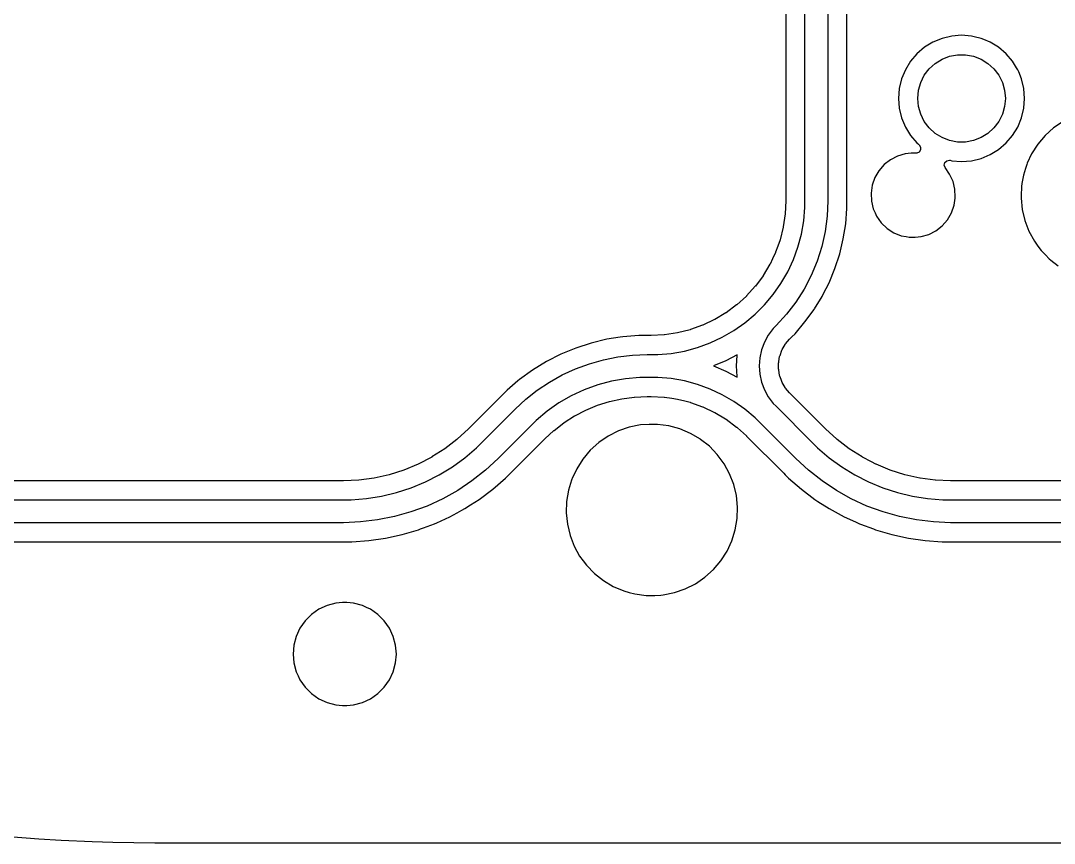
# Model space of a CAD drawing. Extents: x 68 to 346, y -197 to -84.
# Drawn here: x 178.51 to 205.63, y -196.67 to -175.09 of the extents above; entities that cross this region are included whole.
import ezdxf

# ---------------------------------------------------------------- set-up
doc = ezdxf.new("R2010")
doc.units = 0
doc.layers.add('BLACK', color=7, linetype='CONTINUOUS')

msp = doc.modelspace()

# ---------------------------------------------------------------- linework, layer by layer
at = {"layer": 'BLACK', "linetype": 'CONTINUOUS'}
for p, q in [((198.589, -171.701), (198.589, -179.812)), ((199.09, -179.814), (199.09, -171.729)), ((199.69, -171.729), (199.69, -179.814)), ((200.19, -179.617), (200.19, -172.095)), ((202.941, -175.495), (202.688, -175.556)), ((203.2, -175.475), (202.941, -175.495)), ((203.459, -175.495), (203.2, -175.475)), ((203.535, -175.513), (203.459, -175.495)), ((203.459, -175.495), (203.459, -175.495)), ((203.459, -175.495), (203.459, -175.495)), ((203.712, -175.556), (203.535, -175.513)), ((202.227, -175.791), (202.029, -175.959)), ((202.448, -175.655), (202.227, -175.791)), ((202.688, -175.556), (202.448, -175.655)), ((203.786, -175.586), (203.712, -175.556)), ((203.712, -175.556), (203.712, -175.556)), ((203.952, -175.655), (203.786, -175.586)), ((204.173, -175.791), (203.952, -175.655)), ((203.952, -175.655), (203.952, -175.655)), ((203.952, -175.655), (203.952, -175.655)), ((204.371, -175.959), (204.173, -175.791)), ((202.029, -175.959), (201.861, -176.157)), ((202.687, -176.101), (202.885, -176.024)), ((202.885, -176.024), (203.094, -175.985)), ((203.094, -175.985), (203.306, -175.985)), ((203.306, -175.985), (203.515, -176.024)), ((203.515, -176.024), (203.713, -176.101)), ((204.539, -176.157), (204.371, -175.959)), ((201.861, -176.157), (201.725, -176.378)), ((202.35, -176.355), (202.507, -176.212)), ((202.507, -176.212), (202.687, -176.101)), ((203.713, -176.101), (203.893, -176.212)), ((203.893, -176.212), (204.05, -176.355)), ((204.646, -176.331), (204.539, -176.157)), ((204.675, -176.378), (204.646, -176.331)), ((201.725, -176.378), (201.625, -176.618)), ((202.128, -176.715), (202.222, -176.525)), ((202.222, -176.525), (202.35, -176.355)), ((204.05, -176.355), (204.178, -176.525)), ((204.178, -176.525), (204.272, -176.715)), ((204.7, -176.438), (204.675, -176.378)), ((204.775, -176.618), (204.7, -176.438)), ((201.565, -176.871), (201.544, -177.13)), ((201.625, -176.618), (201.565, -176.871)), ((202.07, -176.919), (202.128, -176.715)), ((204.272, -176.715), (204.33, -176.919)), ((204.835, -176.871), (204.775, -176.618)), ((204.856, -177.13), (204.835, -176.871)), ((201.544, -177.13), (201.565, -177.389)), ((202.05, -177.13), (202.07, -176.919)), ((202.07, -177.341), (202.05, -177.13)), ((204.33, -176.919), (204.35, -177.13)), ((204.35, -177.13), (204.33, -177.341)), ((204.835, -177.389), (204.856, -177.13)), ((201.565, -177.389), (201.625, -177.642)), ((202.128, -177.546), (202.07, -177.341)), ((204.33, -177.341), (204.272, -177.546)), ((204.775, -177.642), (204.835, -177.389)), ((201.625, -177.642), (201.725, -177.882)), ((202.222, -177.736), (202.128, -177.546)), ((204.272, -177.546), (204.178, -177.736)), ((204.675, -177.882), (204.775, -177.642)), ((201.725, -177.882), (201.725, -177.882)), ((201.725, -177.882), (201.725, -177.882)), ((201.725, -177.882), (201.861, -178.103)), ((202.35, -177.905), (202.222, -177.736)), ((202.507, -178.048), (202.35, -177.905)), ((204.05, -177.905), (203.893, -178.048)), ((204.178, -177.736), (204.05, -177.905)), ((204.539, -178.103), (204.675, -177.882)), ((205.616, -177.905), (205.393, -178.106)), ((205.864, -177.735), (205.616, -177.905)), ((201.861, -178.103), (202.029, -178.301)), ((202.687, -178.16), (202.507, -178.048)), ((202.885, -178.236), (202.687, -178.16)), ((203.094, -178.275), (202.885, -178.236)), ((203.515, -178.236), (203.306, -178.275)), ((203.713, -178.16), (203.515, -178.236)), ((203.893, -178.048), (203.713, -178.16)), ((204.371, -178.301), (204.539, -178.103)), ((205.393, -178.106), (205.199, -178.336)), ((202.029, -178.301), (202.07, -178.336)), ((202.07, -178.336), (202.087, -178.35)), ((202.087, -178.35), (202.126, -178.409)), ((202.126, -178.479), (202.089, -178.538)), ((202.126, -178.409), (202.126, -178.479)), ((203.306, -178.275), (203.094, -178.275)), ((203.952, -178.605), (204.173, -178.47)), ((204.173, -178.47), (204.371, -178.301)), ((205.199, -178.336), (205.037, -178.589)), ((205.199, -178.336), (205.199, -178.336)), ((201.332, -178.739), (201.166, -178.869)), ((201.519, -178.643), (201.332, -178.739)), ((201.721, -178.584), (201.519, -178.643)), ((201.878, -178.569), (201.721, -178.584)), ((201.721, -178.584), (201.721, -178.584)), ((202.007, -178.569), (201.878, -178.569)), ((202.025, -178.567), (202.007, -178.569)), ((202.089, -178.538), (202.025, -178.567)), ((202.761, -178.813), (202.812, -178.765)), ((202.812, -178.765), (202.88, -178.752)), ((202.88, -178.752), (202.897, -178.755)), ((202.897, -178.755), (202.941, -178.765)), ((202.941, -178.765), (203.2, -178.786)), ((203.2, -178.786), (203.459, -178.765)), ((203.459, -178.765), (203.712, -178.705)), ((203.712, -178.705), (203.952, -178.605)), ((205.037, -178.589), (204.924, -178.834)), ((201.029, -179.028), (200.924, -179.21)), ((201.166, -178.869), (201.029, -179.028)), ((201.029, -179.028), (201.029, -179.028)), ((201.166, -178.869), (201.166, -178.869)), ((202.745, -178.881), (202.761, -178.813)), ((202.767, -178.947), (202.745, -178.881)), ((202.888, -179.117), (202.767, -178.947)), ((204.878, -178.967), (204.822, -179.149)), ((204.911, -178.862), (204.878, -178.967)), ((204.924, -178.834), (204.911, -178.862)), ((200.924, -179.21), (200.855, -179.409)), ((202.976, -179.308), (202.888, -179.117)), ((202.888, -179.117), (202.888, -179.117)), ((203.025, -179.513), (202.976, -179.308)), ((204.822, -179.149), (204.786, -179.361)), ((200.855, -179.409), (200.825, -179.617)), ((200.855, -179.409), (200.855, -179.409)), ((200.855, -179.409), (200.855, -179.409)), ((203.035, -179.723), (203.025, -179.513)), ((204.772, -179.445), (204.764, -179.685)), ((204.786, -179.361), (204.772, -179.445)), ((198.589, -179.815), (198.573, -180.157)), ((198.589, -179.812), (198.589, -179.815)), ((199.09, -179.99), (199.09, -179.814)), ((199.69, -179.814), (199.672, -180.218)), ((199.69, -179.814), (199.69, -179.814)), ((200.19, -179.73), (200.19, -179.617)), ((200.19, -179.806), (200.191, -179.73)), ((200.191, -179.73), (200.19, -179.73)), ((200.19, -179.814), (200.19, -179.806)), ((200.19, -180.016), (200.19, -179.814)), ((200.825, -179.617), (200.835, -179.828)), ((200.835, -179.828), (200.884, -180.032)), ((203.005, -179.931), (203.032, -179.745)), ((203.032, -179.745), (203.035, -179.723)), ((204.764, -179.685), (204.762, -179.745)), ((204.762, -179.745), (204.792, -180.044)), ((199.059, -180.341), (199.09, -179.99)), ((200.159, -180.418), (200.19, -180.016)), ((200.19, -180.016), (200.19, -180.016)), ((200.884, -180.032), (200.929, -180.13)), ((200.929, -180.13), (200.972, -180.223)), ((202.831, -180.312), (202.936, -180.13)), ((202.936, -180.13), (203.005, -179.931)), ((204.792, -180.044), (204.792, -180.044)), ((204.792, -180.044), (204.862, -180.337)), ((198.572, -180.163), (198.522, -180.501)), ((198.573, -180.157), (198.572, -180.163)), ((198.998, -180.688), (199.059, -180.341)), ((199.672, -180.218), (199.62, -180.619)), ((200.972, -180.223), (200.972, -180.223)), ((200.972, -180.223), (201.094, -180.395)), ((201.094, -180.395), (201.094, -180.395)), ((201.094, -180.395), (201.246, -180.54)), ((202.694, -180.471), (202.831, -180.312)), ((204.862, -180.337), (204.862, -180.337)), ((204.862, -180.337), (204.97, -180.617)), ((198.521, -180.507), (198.438, -180.837)), ((198.522, -180.501), (198.521, -180.507)), ((199.62, -180.619), (199.532, -181.014)), ((200.096, -180.817), (200.159, -180.418)), ((201.246, -180.54), (201.423, -180.654)), ((201.423, -180.654), (201.618, -180.732)), ((202.341, -180.697), (202.528, -180.601)), ((202.528, -180.601), (202.694, -180.471)), ((204.97, -180.617), (204.97, -180.617)), ((204.97, -180.617), (205.114, -180.88)), ((198.436, -180.843), (198.379, -181.004)), ((198.438, -180.837), (198.436, -180.843)), ((198.907, -181.029), (198.998, -180.688)), ((200.001, -181.209), (200.096, -180.817)), ((200.096, -180.817), (200.096, -180.817)), ((201.618, -180.732), (201.747, -180.757)), ((201.747, -180.757), (201.825, -180.772)), ((201.825, -180.772), (201.825, -180.772)), ((201.825, -180.772), (201.982, -180.772)), ((201.982, -180.772), (202.139, -180.757)), ((201.982, -180.772), (201.982, -180.772)), ((202.139, -180.757), (202.341, -180.697)), ((205.114, -180.88), (205.114, -180.88)), ((205.114, -180.88), (205.205, -181.004)), ((198.319, -181.17), (198.239, -181.338)), ((198.321, -181.164), (198.319, -181.17)), ((198.379, -181.004), (198.321, -181.164)), ((198.786, -181.36), (198.907, -181.029)), ((199.532, -181.014), (199.41, -181.4)), ((199.877, -181.593), (200.001, -181.209)), ((205.205, -181.004), (205.292, -181.122)), ((205.292, -181.122), (205.4, -181.234)), ((198.17, -181.483), (197.995, -181.776)), ((198.173, -181.478), (198.17, -181.483)), ((198.239, -181.338), (198.173, -181.478)), ((198.637, -181.679), (198.786, -181.36)), ((199.41, -181.4), (199.256, -181.773)), ((205.4, -181.234), (205.501, -181.338)), ((205.501, -181.338), (205.501, -181.338)), ((205.501, -181.338), (205.544, -181.372)), ((205.544, -181.372), (205.737, -181.525)), ((198.461, -181.985), (198.637, -181.679)), ((199.722, -181.966), (199.877, -181.593)), ((199.877, -181.593), (199.877, -181.593)), ((199.877, -181.593), (199.877, -181.593)), ((197.992, -181.781), (197.789, -182.054)), ((197.995, -181.776), (197.992, -181.781)), ((198.259, -182.273), (198.461, -181.985)), ((199.256, -181.773), (199.069, -182.132)), ((199.57, -182.265), (199.722, -181.966)), ((199.722, -181.966), (199.722, -181.966)), ((197.785, -182.059), (197.556, -182.312)), ((197.789, -182.054), (197.785, -182.059)), ((198.032, -182.543), (198.259, -182.273)), ((199.069, -182.132), (198.852, -182.473)), ((199.539, -182.326), (199.57, -182.265)), ((197.294, -182.549), (197.021, -182.752)), ((197.299, -182.545), (197.294, -182.549)), ((197.552, -182.316), (197.299, -182.545)), ((197.556, -182.312), (197.552, -182.316)), ((197.908, -182.668), (198.032, -182.543)), ((198.852, -182.473), (198.605, -182.794)), ((199.341, -182.649), (199.539, -182.326)), ((197.016, -182.755), (196.723, -182.93)), ((197.021, -182.752), (197.016, -182.755)), ((197.513, -183.019), (197.783, -182.792)), ((197.783, -182.792), (197.908, -182.668)), ((197.908, -182.668), (197.908, -182.668)), ((198.605, -182.794), (198.332, -183.092)), ((199.091, -182.996), (199.328, -182.67)), ((199.328, -182.67), (199.341, -182.649)), ((199.328, -182.67), (199.328, -182.67)), ((196.404, -183.081), (196.083, -183.196)), ((196.41, -183.079), (196.404, -183.081)), ((196.718, -182.933), (196.41, -183.079)), ((196.723, -182.93), (196.718, -182.933)), ((197.225, -183.221), (197.513, -183.019)), ((198.332, -183.092), (198.256, -183.168)), ((198.332, -183.092), (198.332, -183.092)), ((198.829, -183.303), (199.091, -182.996)), ((194.236, -183.394), (193.891, -183.449)), ((194.31, -183.383), (194.236, -183.394)), ((194.733, -183.35), (194.31, -183.383)), ((194.31, -183.383), (194.31, -183.383)), ((194.898, -183.35), (194.733, -183.35)), ((194.967, -183.349), (194.898, -183.349)), ((194.898, -183.349), (194.898, -183.35)), ((195.053, -183.349), (194.967, -183.349)), ((194.967, -183.349), (194.967, -183.349)), ((195.056, -183.349), (195.053, -183.349)), ((195.397, -183.333), (195.056, -183.349)), ((195.404, -183.332), (195.397, -183.333)), ((195.741, -183.282), (195.404, -183.332)), ((195.747, -183.281), (195.741, -183.282)), ((196.077, -183.198), (195.747, -183.281)), ((196.083, -183.196), (196.077, -183.198)), ((196.919, -183.397), (197.225, -183.221)), ((198.128, -183.339), (198.026, -183.527)), ((198.256, -183.168), (198.128, -183.339)), ((198.688, -183.444), (198.746, -183.387)), ((198.746, -183.387), (198.748, -183.384)), ((198.746, -183.387), (198.746, -183.387)), ((198.748, -183.384), (198.829, -183.303)), ((198.748, -183.384), (198.748, -183.384)), ((193.478, -183.548), (193.075, -183.679)), ((193.891, -183.449), (193.478, -183.548)), ((193.478, -183.548), (193.478, -183.548)), ((193.478, -183.548), (193.478, -183.548)), ((196.269, -183.667), (196.6, -183.546)), ((196.6, -183.546), (196.919, -183.397)), ((198.026, -183.527), (197.951, -183.727)), ((198.493, -183.72), (198.546, -183.628)), ((198.546, -183.628), (198.569, -183.588)), ((198.569, -183.588), (198.581, -183.571)), ((198.581, -183.571), (198.684, -183.448)), ((198.684, -183.448), (198.688, -183.444)), ((192.683, -183.842), (192.305, -184.034)), ((193.075, -183.679), (192.683, -183.842)), ((193.075, -183.679), (193.075, -183.679)), ((193.075, -183.679), (193.075, -183.679)), ((193.075, -183.679), (193.075, -183.679)), ((193.801, -183.985), (194.179, -183.91)), ((194.179, -183.91), (194.561, -183.865)), ((194.561, -183.865), (194.945, -183.85)), ((194.945, -183.85), (194.945, -183.85)), ((194.945, -183.85), (195.054, -183.85)), ((195.054, -183.85), (195.054, -183.85)), ((195.054, -183.85), (195.054, -183.85)), ((195.054, -183.85), (195.054, -183.85)), ((195.054, -183.85), (195.23, -183.85)), ((195.23, -183.85), (195.581, -183.819)), ((195.581, -183.819), (195.928, -183.758)), ((195.928, -183.758), (196.269, -183.667)), ((197.315, -183.858), (197.013, -184.016)), ((197.294, -184.15), (197.312, -183.876)), ((197.312, -183.876), (197.315, -183.858)), ((197.905, -183.937), (197.89, -184.15)), ((197.951, -183.727), (197.905, -183.937)), ((198.403, -184.034), (198.426, -183.903)), ((198.426, -183.903), (198.432, -183.882)), ((198.432, -183.882), (198.435, -183.874)), ((198.435, -183.874), (198.484, -183.739)), ((198.484, -183.739), (198.493, -183.72)), ((192.305, -184.034), (191.943, -184.256)), ((193.07, -184.223), (193.431, -184.09)), ((193.431, -184.09), (193.801, -183.985)), ((197.013, -184.016), (196.689, -184.15)), ((196.689, -184.15), (197.013, -184.284)), ((197.312, -184.424), (197.294, -184.15)), ((197.89, -184.15), (197.905, -184.363)), ((198.398, -184.074), (198.4, -184.053)), ((198.398, -184.226), (198.398, -184.074)), ((198.4, -184.053), (198.403, -184.034)), ((191.943, -184.256), (191.6, -184.505)), ((191.943, -184.256), (191.943, -184.256)), ((191.943, -184.256), (191.943, -184.256)), ((192.385, -184.572), (192.721, -184.384)), ((192.721, -184.384), (193.07, -184.223)), ((194.757, -184.45), (194.383, -184.483)), ((194.945, -184.45), (194.757, -184.45)), ((195.054, -184.45), (194.945, -184.45)), ((194.945, -184.45), (194.945, -184.45)), ((195.23, -184.45), (195.054, -184.45)), ((195.054, -184.45), (195.054, -184.45)), ((195.054, -184.45), (195.054, -184.45)), ((195.054, -184.45), (195.054, -184.45)), ((195.581, -184.481), (195.23, -184.45)), ((197.013, -184.284), (197.315, -184.442)), ((197.315, -184.442), (197.312, -184.424)), ((197.905, -184.363), (197.951, -184.573)), ((198.4, -184.247), (198.398, -184.226)), ((198.426, -184.397), (198.4, -184.247)), ((198.432, -184.418), (198.426, -184.397)), ((198.464, -184.505), (198.432, -184.418)), ((191.555, -184.543), (191.277, -184.781)), ((191.6, -184.505), (191.555, -184.543)), ((192.065, -184.786), (192.385, -184.572)), ((193.651, -184.645), (193.298, -184.773)), ((194.014, -184.548), (193.651, -184.645)), ((194.383, -184.483), (194.014, -184.548)), ((195.928, -184.542), (195.581, -184.481)), ((196.269, -184.633), (195.928, -184.542)), ((196.6, -184.754), (196.269, -184.633)), ((197.951, -184.573), (198.026, -184.773)), ((198.484, -184.561), (198.464, -184.505)), ((198.493, -184.58), (198.484, -184.561)), ((198.569, -184.712), (198.493, -184.58)), ((198.581, -184.729), (198.569, -184.712)), ((198.684, -184.852), (198.581, -184.729)), ((191.159, -184.899), (190.52, -185.538)), ((191.16, -184.898), (191.159, -184.899)), ((191.277, -184.781), (191.16, -184.898)), ((191.16, -184.898), (191.16, -184.898)), ((191.277, -184.781), (191.277, -184.781)), ((191.763, -185.024), (192.065, -184.786)), ((192.958, -184.932), (192.633, -185.12)), ((193.298, -184.773), (192.958, -184.932)), ((193.964, -185.079), (194.283, -185.009)), ((194.283, -185.009), (194.288, -185.008)), ((194.288, -185.008), (194.611, -184.965)), ((194.611, -184.965), (194.617, -184.965)), ((194.617, -184.965), (194.945, -184.951)), ((194.945, -184.951), (194.945, -184.951)), ((194.945, -184.951), (194.945, -184.951)), ((194.945, -184.951), (194.97, -184.951)), ((194.97, -184.951), (194.97, -184.951)), ((194.97, -184.951), (195.003, -184.951)), ((195.003, -184.951), (195.003, -184.951)), ((195.003, -184.951), (195.053, -184.951)), ((195.053, -184.951), (195.056, -184.951)), ((195.056, -184.951), (195.397, -184.967)), ((195.397, -184.967), (195.403, -184.968)), ((195.403, -184.968), (195.596, -184.997)), ((195.596, -184.997), (195.741, -185.018)), ((195.741, -185.018), (195.747, -185.019)), ((195.747, -185.019), (195.934, -185.066)), ((196.919, -184.903), (196.6, -184.754)), ((197.225, -185.079), (196.919, -184.903)), ((198.026, -184.773), (198.128, -184.961)), ((198.128, -184.961), (198.256, -185.132)), ((198.688, -184.856), (198.684, -184.852)), ((199.632, -185.8), (198.688, -184.856)), ((190.612, -186.154), (191.481, -185.285)), ((191.481, -185.285), (191.763, -185.024)), ((191.481, -185.285), (191.481, -185.285)), ((192.633, -185.12), (192.325, -185.335)), ((193.342, -185.305), (193.643, -185.181)), ((193.643, -185.181), (193.648, -185.179)), ((193.648, -185.179), (193.959, -185.081)), ((193.959, -185.081), (193.964, -185.079)), ((195.934, -185.066), (196.077, -185.102)), ((196.077, -185.102), (196.083, -185.104)), ((196.083, -185.104), (196.404, -185.219)), ((196.404, -185.219), (196.41, -185.221)), ((196.41, -185.221), (196.718, -185.367)), ((197.513, -185.281), (197.225, -185.079)), ((197.783, -185.508), (197.513, -185.281)), ((198.256, -185.132), (198.332, -185.208)), ((198.332, -185.208), (199.278, -186.154)), ((190.52, -185.538), (190.3, -185.758)), ((192.325, -185.335), (192.038, -185.576)), ((192.768, -185.636), (193.043, -185.461)), ((193.043, -185.461), (193.048, -185.458)), ((193.043, -185.461), (193.043, -185.461)), ((193.048, -185.458), (193.337, -185.308)), ((193.337, -185.308), (193.342, -185.305)), ((196.718, -185.367), (196.723, -185.37)), ((196.723, -185.37), (197.005, -185.538)), ((197.005, -185.538), (197.016, -185.545)), ((197.016, -185.545), (197.021, -185.548)), ((197.021, -185.548), (197.294, -185.751)), ((197.908, -185.632), (197.783, -185.508)), ((190.258, -185.8), (189.961, -186.072)), ((190.3, -185.758), (190.258, -185.8)), ((191.905, -185.709), (191.036, -186.578)), ((192.038, -185.576), (191.905, -185.709)), ((191.905, -185.709), (191.905, -185.709)), ((192.505, -185.838), (192.764, -185.639)), ((192.764, -185.639), (192.768, -185.636)), ((194.478, -185.756), (194.194, -185.854)), ((194.772, -185.696), (194.478, -185.756)), ((194.997, -185.681), (194.772, -185.696)), ((194.772, -185.696), (194.772, -185.696)), ((195.222, -185.681), (194.997, -185.681)), ((194.997, -185.681), (194.997, -185.681)), ((195.52, -185.721), (195.222, -185.681)), ((195.81, -185.8), (195.52, -185.721)), ((195.52, -185.721), (195.52, -185.721)), ((195.52, -185.721), (195.52, -185.721)), ((196.087, -185.917), (195.81, -185.8)), ((195.81, -185.8), (195.81, -185.8)), ((197.294, -185.751), (197.299, -185.755)), ((197.299, -185.755), (197.321, -185.775)), ((197.321, -185.775), (197.553, -185.985)), ((198.854, -186.578), (197.908, -185.632)), ((197.908, -185.632), (197.908, -185.632)), ((199.929, -186.072), (199.632, -185.8)), ((189.957, -186.075), (189.64, -186.319)), ((189.961, -186.072), (189.957, -186.075)), ((191.449, -186.873), (192.259, -186.063)), ((192.259, -186.063), (192.501, -185.841)), ((192.259, -186.063), (192.259, -186.063)), ((192.259, -186.063), (192.259, -186.063)), ((192.501, -185.841), (192.505, -185.838)), ((193.926, -185.99), (193.678, -186.16)), ((194.194, -185.854), (193.926, -185.99)), ((194.194, -185.854), (194.194, -185.854)), ((196.345, -186.071), (196.087, -185.917)), ((196.351, -186.075), (196.345, -186.071)), ((196.581, -186.257), (196.351, -186.075)), ((197.553, -185.985), (197.555, -185.987)), ((197.555, -185.987), (198.533, -186.965)), ((199.933, -186.075), (199.929, -186.072)), ((200.25, -186.319), (199.933, -186.075)), ((199.933, -186.075), (199.933, -186.075)), ((189.636, -186.322), (189.299, -186.536)), ((189.64, -186.319), (189.636, -186.322)), ((190.162, -186.559), (190.469, -186.297)), ((190.469, -186.297), (190.612, -186.154)), ((190.612, -186.154), (190.612, -186.154)), ((193.455, -186.361), (193.261, -186.591)), ((193.678, -186.16), (193.455, -186.361)), ((196.79, -186.473), (196.581, -186.257)), ((196.581, -186.257), (196.581, -186.257)), ((199.278, -186.154), (199.278, -186.154)), ((199.278, -186.154), (199.421, -186.297)), ((199.421, -186.297), (199.728, -186.559)), ((200.254, -186.322), (200.25, -186.319)), ((200.591, -186.536), (200.254, -186.322)), ((189.294, -186.539), (188.94, -186.723)), ((189.299, -186.536), (189.294, -186.539)), ((189.835, -186.797), (190.162, -186.559)), ((191.036, -186.578), (190.705, -186.884)), ((191.036, -186.578), (191.036, -186.578)), ((193.261, -186.591), (193.099, -186.844)), ((193.261, -186.591), (193.261, -186.591)), ((196.968, -186.715), (196.79, -186.473)), ((199.185, -186.884), (198.854, -186.578)), ((198.854, -186.578), (198.854, -186.578)), ((199.728, -186.559), (200.055, -186.797)), ((200.596, -186.539), (200.591, -186.536)), ((200.835, -186.663), (200.596, -186.539)), ((188.561, -186.88), (188.18, -187.001)), ((188.566, -186.879), (188.561, -186.88)), ((188.935, -186.726), (188.566, -186.879)), ((188.94, -186.723), (188.935, -186.726)), ((189.49, -187.008), (189.835, -186.797)), ((190.705, -186.884), (190.351, -187.163)), ((191.39, -186.932), (191.444, -186.879)), ((191.444, -186.879), (191.449, -186.873)), ((191.449, -186.873), (191.449, -186.873)), ((193.099, -186.844), (192.978, -187.105)), ((197.112, -186.978), (196.968, -186.715)), ((199.539, -187.163), (199.185, -186.884)), ((200.055, -186.797), (200.4, -187.008)), ((200.95, -186.723), (200.835, -186.663)), ((200.955, -186.726), (200.95, -186.723)), ((201.324, -186.879), (200.955, -186.726)), ((201.329, -186.88), (201.324, -186.879)), ((201.71, -187.001), (201.329, -186.88)), ((186.976, -187.159), (162.471, -187.159)), ((187.378, -187.142), (186.976, -187.159)), ((187.383, -187.141), (187.378, -187.142)), ((187.779, -187.089), (187.383, -187.141)), ((187.785, -187.088), (187.779, -187.089)), ((188.175, -187.002), (187.785, -187.088)), ((188.18, -187.001), (188.175, -187.002)), ((188.757, -187.346), (189.13, -187.191)), ((189.13, -187.191), (189.49, -187.008)), ((190.351, -187.163), (189.976, -187.414)), ((190.895, -187.382), (191.232, -187.09)), ((191.232, -187.09), (191.39, -186.932)), ((192.964, -187.147), (192.884, -187.404)), ((192.973, -187.117), (192.964, -187.147)), ((192.978, -187.105), (192.973, -187.117)), ((197.22, -187.259), (197.112, -186.978)), ((198.533, -186.965), (198.533, -186.965)), ((198.533, -186.965), (198.568, -187.001)), ((198.568, -187.001), (198.658, -187.09)), ((198.658, -187.09), (198.995, -187.382)), ((199.914, -187.414), (199.539, -187.163)), ((200.4, -187.008), (200.76, -187.191)), ((200.76, -187.191), (201.133, -187.346)), ((201.715, -187.002), (201.71, -187.001)), ((202.105, -187.088), (201.715, -187.002)), ((202.111, -187.089), (202.105, -187.088)), ((202.507, -187.141), (202.111, -187.089)), ((202.512, -187.142), (202.507, -187.141)), ((202.914, -187.159), (202.512, -187.142)), ((211.106, -187.159), (202.914, -187.159)), ((188.373, -187.471), (188.757, -187.346)), ((189.976, -187.414), (189.583, -187.634)), ((190.538, -187.649), (190.895, -187.382)), ((190.895, -187.382), (190.895, -187.382)), ((192.884, -187.404), (192.834, -187.7)), ((197.29, -187.551), (197.22, -187.259)), ((198.995, -187.382), (198.995, -187.382)), ((198.995, -187.382), (199.352, -187.649)), ((200.307, -187.634), (199.914, -187.414)), ((201.133, -187.346), (201.517, -187.471)), ((159.276, -187.66), (186.976, -187.66)), ((186.976, -187.66), (186.976, -187.66)), ((186.976, -187.66), (187.178, -187.66)), ((187.178, -187.66), (187.581, -187.628)), ((187.581, -187.628), (187.98, -187.565)), ((187.98, -187.565), (188.373, -187.471)), ((189.583, -187.634), (189.173, -187.823)), ((190.313, -187.794), (190.538, -187.649)), ((190.538, -187.649), (190.538, -187.649)), ((192.834, -187.7), (192.824, -188)), ((197.32, -187.85), (197.29, -187.551)), ((199.352, -187.649), (199.352, -187.649)), ((199.352, -187.649), (199.431, -187.7)), ((199.431, -187.7), (199.727, -187.89)), ((200.717, -187.823), (200.307, -187.634)), ((201.517, -187.471), (201.91, -187.565)), ((201.91, -187.565), (202.309, -187.628)), ((202.309, -187.628), (202.712, -187.66)), ((202.712, -187.66), (202.914, -187.66)), ((202.914, -187.66), (211.106, -187.66)), ((188.75, -187.979), (188.316, -188.101)), ((189.173, -187.823), (188.75, -187.979)), ((189.772, -188.104), (189.961, -188)), ((189.961, -188), (190.084, -187.933)), ((190.084, -187.933), (190.163, -187.89)), ((190.163, -187.89), (190.313, -187.794)), ((192.824, -188), (192.854, -188.299)), ((197.31, -188.15), (197.32, -187.85)), ((199.727, -187.89), (199.727, -187.89)), ((199.727, -187.89), (200.118, -188.104)), ((201.14, -187.979), (200.717, -187.823)), ((201.574, -188.101), (201.14, -187.979)), ((186.976, -188.26), (159.276, -188.26)), ((187.427, -188.242), (186.976, -188.26)), ((186.976, -188.26), (186.976, -188.26)), ((186.976, -188.26), (186.976, -188.26)), ((186.976, -188.26), (186.976, -188.26)), ((187.874, -188.189), (187.427, -188.242)), ((188.316, -188.101), (187.874, -188.189)), ((189.366, -188.289), (189.425, -188.262)), ((189.425, -188.262), (189.772, -188.104)), ((197.26, -188.447), (197.31, -188.15)), ((200.118, -188.104), (200.42, -188.242)), ((200.42, -188.242), (200.524, -188.289)), ((202.016, -188.189), (201.574, -188.101)), ((202.463, -188.242), (202.016, -188.189)), ((202.914, -188.26), (202.463, -188.242)), ((211.106, -188.26), (202.914, -188.26)), ((202.914, -188.26), (202.914, -188.26)), ((202.914, -188.26), (202.914, -188.26)), ((188.521, -188.57), (188.949, -188.445)), ((188.949, -188.445), (189.002, -188.425)), ((189.002, -188.425), (189.082, -188.395)), ((189.082, -188.395), (189.366, -188.289)), ((192.854, -188.299), (192.854, -188.299)), ((192.854, -188.299), (192.924, -188.592)), ((197.171, -188.734), (197.26, -188.447)), ((200.524, -188.289), (200.551, -188.299)), ((200.551, -188.299), (200.888, -188.425)), ((200.888, -188.425), (200.941, -188.445)), ((200.941, -188.445), (201.369, -188.57)), ((159.36, -188.76), (186.892, -188.76)), ((186.892, -188.76), (186.925, -188.76)), ((186.925, -188.76), (186.925, -188.761)), ((186.925, -188.761), (186.976, -188.761)), ((186.976, -188.761), (186.976, -188.761)), ((186.976, -188.761), (187.199, -188.761)), ((187.199, -188.761), (187.644, -188.729)), ((187.199, -188.761), (187.199, -188.761)), ((187.644, -188.729), (188.085, -188.665)), ((188.085, -188.665), (188.521, -188.57)), ((188.521, -188.57), (188.521, -188.57)), ((188.521, -188.57), (188.521, -188.57)), ((188.521, -188.57), (188.521, -188.57)), ((192.924, -188.592), (192.924, -188.592)), ((192.924, -188.592), (193.032, -188.872)), ((197.045, -189.006), (197.171, -188.734)), ((201.369, -188.57), (201.369, -188.57)), ((201.369, -188.57), (201.369, -188.57)), ((201.369, -188.57), (201.369, -188.57)), ((201.369, -188.57), (201.805, -188.665)), ((201.805, -188.665), (202.246, -188.729)), ((202.246, -188.729), (202.691, -188.76)), ((202.691, -188.76), (202.691, -188.76)), ((202.691, -188.76), (202.855, -188.76)), ((202.855, -188.76), (202.855, -188.76)), ((202.855, -188.76), (202.869, -188.76)), ((202.869, -188.76), (202.914, -188.76)), ((202.914, -188.76), (202.998, -188.76)), ((202.998, -188.76), (211.022, -188.76)), ((193.032, -188.872), (193.032, -188.872)), ((193.032, -188.872), (193.176, -189.135)), ((196.883, -189.259), (197.045, -189.006)), ((193.176, -189.135), (193.176, -189.135)), ((193.176, -189.135), (193.267, -189.259)), ((193.267, -189.259), (193.354, -189.377)), ((196.689, -189.489), (196.883, -189.259)), ((193.354, -189.377), (193.563, -189.593)), ((193.563, -189.593), (193.799, -189.78)), ((196.466, -189.69), (196.689, -189.489)), ((193.799, -189.78), (194.057, -189.933)), ((195.95, -189.996), (196.218, -189.861)), ((196.218, -189.861), (196.466, -189.69)), ((194.057, -189.933), (194.334, -190.05)), ((194.334, -190.05), (194.334, -190.05)), ((194.334, -190.05), (194.334, -190.05)), ((194.334, -190.05), (194.479, -190.09)), ((194.479, -190.09), (194.624, -190.129)), ((194.624, -190.129), (194.922, -190.17)), ((194.922, -190.17), (194.922, -190.17)), ((194.922, -190.17), (195.147, -190.17)), ((195.147, -190.17), (195.311, -190.159)), ((195.311, -190.159), (195.372, -190.154)), ((195.372, -190.154), (195.666, -190.095)), ((195.666, -190.095), (195.95, -189.996)), ((186.546, -190.431), (186.332, -190.531)), ((186.775, -190.37), (186.546, -190.431)), ((186.546, -190.431), (186.546, -190.431)), ((186.951, -190.355), (186.775, -190.37)), ((186.775, -190.37), (186.775, -190.37)), ((187.069, -190.355), (186.951, -190.355)), ((187.245, -190.37), (187.069, -190.355)), ((187.474, -190.431), (187.245, -190.37)), ((187.245, -190.37), (187.245, -190.37)), ((187.581, -190.481), (187.474, -190.431)), ((187.474, -190.431), (187.474, -190.431)), ((187.474, -190.431), (187.474, -190.431)), ((186.139, -190.667), (185.972, -190.834)), ((186.332, -190.531), (186.139, -190.667)), ((186.332, -190.531), (186.332, -190.531)), ((187.688, -190.531), (187.581, -190.481)), ((187.881, -190.667), (187.688, -190.531)), ((187.688, -190.531), (187.688, -190.531)), ((188.048, -190.834), (187.881, -190.667)), ((185.972, -190.834), (185.836, -191.027)), ((185.972, -190.834), (185.972, -190.834)), ((188.184, -191.027), (188.048, -190.834)), ((185.736, -191.241), (185.675, -191.47)), ((185.836, -191.027), (185.736, -191.241)), ((185.736, -191.241), (185.736, -191.241)), ((185.836, -191.027), (185.836, -191.027)), ((188.284, -191.241), (188.184, -191.027)), ((188.184, -191.027), (188.184, -191.027)), ((188.345, -191.47), (188.284, -191.241)), ((185.675, -191.47), (185.654, -191.705)), ((185.675, -191.47), (185.675, -191.47)), ((188.366, -191.705), (188.345, -191.47)), ((185.654, -191.705), (185.654, -191.705)), ((185.654, -191.705), (185.675, -191.94)), ((188.345, -191.94), (188.366, -191.705)), ((185.675, -191.94), (185.675, -191.94)), ((185.675, -191.94), (185.736, -192.169)), ((188.284, -192.169), (188.345, -191.94)), ((185.736, -192.169), (185.736, -192.169)), ((185.736, -192.169), (185.736, -192.169)), ((185.736, -192.169), (185.786, -192.276)), ((185.786, -192.276), (185.836, -192.383)), ((188.184, -192.383), (188.284, -192.169)), ((185.836, -192.383), (185.836, -192.383)), ((185.836, -192.383), (185.972, -192.576)), ((185.972, -192.576), (186.139, -192.743)), ((187.881, -192.743), (188.048, -192.576)), ((188.048, -192.576), (188.184, -192.383)), ((186.139, -192.743), (186.332, -192.879)), ((186.332, -192.879), (186.332, -192.879)), ((186.332, -192.879), (186.546, -192.979)), ((187.474, -192.979), (187.688, -192.879)), ((187.688, -192.879), (187.881, -192.743)), ((186.546, -192.979), (186.775, -193.04)), ((186.775, -193.04), (186.951, -193.055)), ((186.951, -193.055), (187.069, -193.055)), ((187.069, -193.055), (187.245, -193.04)), ((187.245, -193.04), (187.474, -192.979)), ((178.978, -196.558), (178.207, -196.502)), ((179.568, -196.595), (178.978, -196.558)), ((180.385, -196.63), (179.568, -196.595)), ((180.926, -196.651), (180.385, -196.63)), ((182.024, -196.667), (180.926, -196.651)), ((182.264, -196.67), (182.024, -196.667)), ((231.755, -196.67), (182.264, -196.67))]:
    msp.add_line(p, q, dxfattribs=at)

doc.saveas('drawing.dxf')
